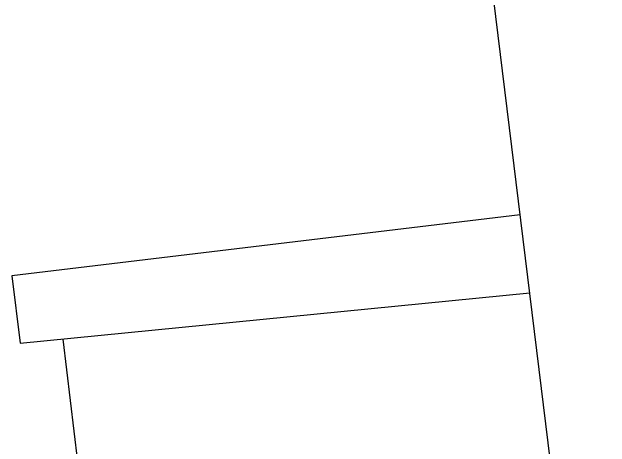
# Model space of a CAD drawing. Header units: inches. Extents: x 343 to 3010, y 5135 to 6248.
# Drawn here: x 1448.19 to 1477.46, y 5506.71 to 5527.99 of the extents above; entities that cross this region are included whole.
import ezdxf

# ---------------------------------------------------------------- set-up
doc = ezdxf.new("R2010")
doc.units = ezdxf.units.IN
doc.header["$LTSCALE"] = 10
doc.header["$MEASUREMENT"] = 0

msp = doc.modelspace()

# ---------------------------------------------------------------- linework, layer by layer
for p, q in [((1495.227, 5337.209), (1458.739, 5634.908)), ((1473.059, 5518.075), (1448.191, 5515.091)), ((1448.191, 5515.091), (1448.588, 5511.785)), ((1448.588, 5511.785), (1473.528, 5514.248)), ((1450.686, 5511.992), (1457.722, 5452.348))]:
    msp.add_line(p, q)

doc.saveas('drawing.dxf')
